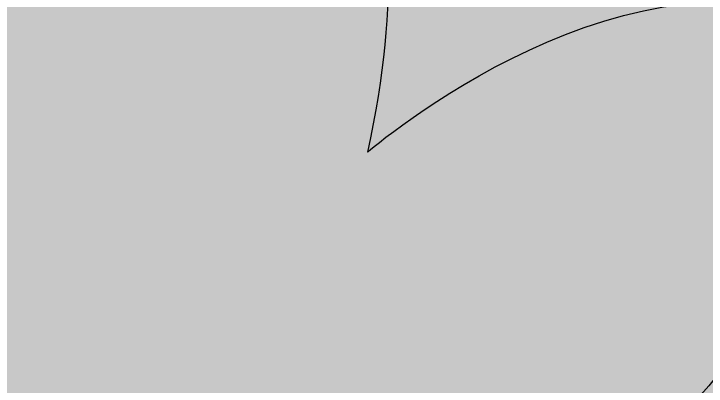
# Model space of a CAD drawing. Header units: inches. Extents: x 102447 to 288095, y 37526 to 105682.
# Drawn here: x 112183.81 to 112203.31, y 85413.93 to 85424.41 of the extents above; entities that cross this region are included whole.
import ezdxf

# ---------------------------------------------------------------- set-up
doc = ezdxf.new("R2010")
doc.units = ezdxf.units.IN
doc.header["$LTSCALE"] = 200
doc.header["$MEASUREMENT"] = 0
doc.layers.add('NEW_TREES', color=7, linetype='Continuous')

msp = doc.modelspace()

# ---------------------------------------------------------------- hatches: boundary and pattern name
h = msp.add_hatch()
h.set_pattern_fill('GRASS', color=3, scale=100)
h.set_pattern_definition([(90, (104411.36, 74460.45), (-70.71068, 70.71068), [18.75, -122.67136]), (45, (104411.36, 74460.45), (-70.7107, 70.7107), [18.75, -81.25]), (135, (104411.36, 74460.45), (-70.7107, -70.7107), [18.75, -81.25])])
h.paths.add_polyline_path([(112371.946, 86941.414, 0.414214), (112290.886, 87022.474), (111897.932, 87023.798), (111897.932, 85218.963), (112290.886, 85218.963, 0.414214), (112371.946, 85300.023), (112371.946, 85574.896)])
h.paths.add_polyline_path([(112371.946, 84739.007, 0.414214), (112290.886, 84820.067), (111897.932, 84820.067), (111897.932, 84804.028), (111897.016, 84804.028), (111897.016, 83962.738), (112290.886, 83962.738, 0.414214), (112371.946, 84043.798)])
h.paths.add_polyline_path([(109278.554, 83417.614), (108069.271, 83417.614, 0.414214), (108019.271, 83367.614), (108019.271, 82980.759), (109278.554, 82980.759)])
h.paths.add_polyline_path([(108257.219, 83344.805), (108693.475, 83344.805), (108693.475, 83053.568), (108257.219, 83053.568)], flags=16)
h.paths.add_polyline_path([(108857.547, 83199.187, -1), (109175.214, 83199.187, -1)], flags=16)
h.paths.add_polyline_path([(108963.556, 83150.644), (109063.694, 83150.644), (109063.694, 83258.818), (108963.556, 83258.818)], flags=8)
h.paths.add_polyline_path([(108411.016, 83150.259), (108511.154, 83150.259), (108511.154, 83258.432), (108411.016, 83258.432)], flags=8)

# ---------------------------------------------------------------- linework, layer by layer
at = {"layer": 'NEW_TREES', "color": 3, "linetype": 'Continuous'}
for points in [[(112193.542, 85430.084), (112194.411, 85427.918), (112194.721, 85424.859), (112193.763, 85420.513)], [(112193.763, 85420.513), (112193.763, 85420.513), (112201.414, 85427.076), (112207.258, 85423.815)], [(112207.258, 85423.815), (112207.258, 85423.815), (112206.108, 85412.174), (112198.166, 85410.865)]]:
    msp.add_open_spline(points, degree=3, dxfattribs=at)

doc.saveas('drawing.dxf')
